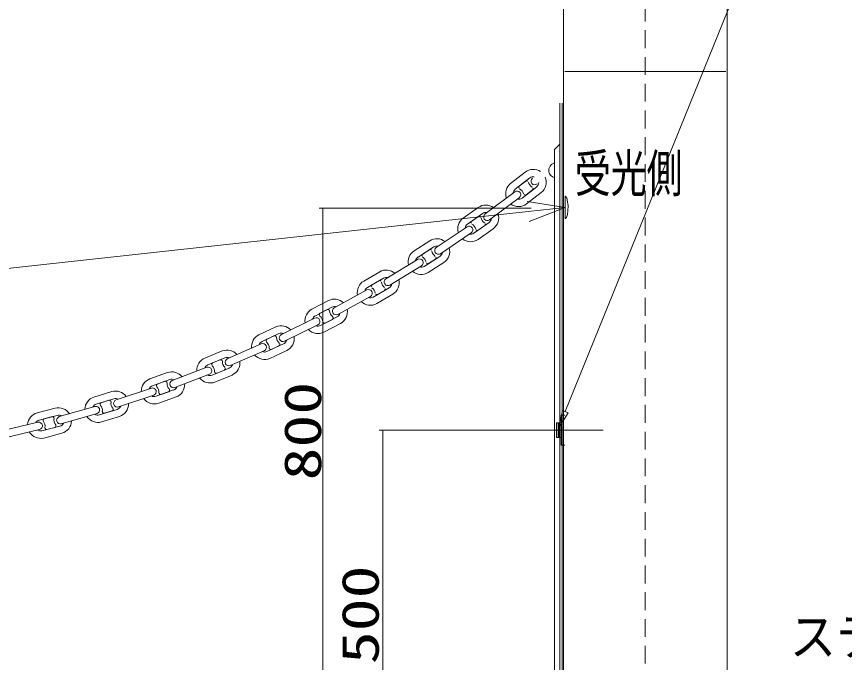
# Model space of a CAD drawing. Units: millimetres, scale not verified. Extents: x -4014 to 4014, y -2815 to 2814.
# Drawn here: x -1629 to -515, y 974 to 1843 of the extents above; entities that cross this region are included whole.
import ezdxf
from ezdxf.enums import TextEntityAlignment as Align

# ---------------------------------------------------------------- set-up
doc = ezdxf.new("R2010")
doc.units = ezdxf.units.MM
doc.header["$LTSCALE"] = 20
doc.linetypes.add('DASHED1', pattern=[1.8, 1.2, -0.6])
doc.linetypes.add('LONG_DOUBLE_CHAIN', pattern=[21.8, 18, -1, 0.6, -0.6, 0.6, -1])
for name, color, linetype, lineweight in [('0-2_LAYER259', 7, 'Continuous', 9), ('0-4_LAYER263', 7, 'Continuous', 9), ('0-5_ADD_LINE-1', 7, 'DASHED1', 9), ('0-7_LAYER265', 7, 'LONG_DOUBLE_CHAIN', 9), ('0-8_LAYER270', 7, 'Continuous', 9)]:
    doc.layers.add(name, color=color, linetype=linetype, lineweight=lineweight)
doc.styles.add('ＭＳ ゴシック', font='')
doc.styles.get('ＭＳ ゴシック').set_extended_font_data('MS Gothic')

msp = doc.modelspace()

# ---------------------------------------------------------------- linework, layer by layer
at = {"layer": '0-2_LAYER259'}
for p, q in [((-892.59, 846.39), (-892.59, 1816.38)), ((-897.57, 846.39), (-897.57, 1726.42)), ((-894.57, 846.39), (-894.57, 1726.42)), ((-897.57, 1671.39), (-904.59, 1664.39)), ((-904.59, 846.39), (-904.59, 1664.39)), ((-944.11, 1634), (-963.85, 1618.69)), ((-937.96, 1626.14), (-957.7, 1610.77)), ((-943.48, 1621.82), (-952.18, 1615.09)), ((-958.09, 1607.41), (-998.24, 1577.59)), ((-948.49, 1598.92), (-928.74, 1614.28)), ((-942.97, 1603.27), (-934.3, 1609.99)), ((-942.37, 1591.06), (-922.62, 1606.39)), ((-952.15, 1599.37), (-992.27, 1569.57)), ((-941.74, 1594.27), (-890.58, 1586.38)), ((-890.58, 1571.4), (-890.58, 1601.41)), ((-1007.36, 1586.38), (-1027.76, 1571.95)), ((-890.58, 1586.38), (-940.3, 1580.95)), ((-890.58, 1586.38), (-938.83, 1567.62)), ((-940.3, 1580.95), (-2032.63, 1461.37)), ((-1001.57, 1578.19), (-1022, 1563.78)), ((-1007.3, 1574.2), (-1016.27, 1567.8)), ((-1022.54, 1560.39), (-1063.98, 1532.43)), ((-1013.33, 1551.54), (-992.93, 1565.97)), ((-1007.63, 1555.56), (-998.63, 1561.92)), ((-1016.93, 1552.14), (-1058.4, 1524.15)), ((-1007.54, 1543.38), (-987.17, 1557.78)), ((-1072.71, 1541.61), (-1093.75, 1528.14)), ((-1067.31, 1533.24), (-1088.35, 1519.67)), ((-1073.19, 1529.43), (-1082.47, 1523.48)), ((-1089.04, 1516.37), (-1131.71, 1490.3)), ((-1080.25, 1507.07), (-1059.21, 1520.57)), ((-1074.33, 1510.85), (-1065.09, 1516.82)), ((-1083.85, 1507.82), (-1126.49, 1481.78)), ((-1074.81, 1498.64), (-1053.78, 1512.17)), ((-1139.99, 1499.87), (-1161.65, 1487.33)), ((-1134.98, 1491.2), (-1156.61, 1478.66)), ((-1141.04, 1487.72), (-1150.55, 1482.17)), ((-1157.45, 1475.35), (-1201.23, 1451.23)), ((-1149.08, 1465.72), (-1127.48, 1478.24)), ((-1143.02, 1469.2), (-1133.51, 1474.72)), ((-1209.12, 1461.16), (-1231.3, 1449.61)), ((-1152.62, 1466.62), (-1196.43, 1442.47)), ((-1144.07, 1457.02), (-1122.43, 1469.56)), ((-1204.5, 1452.28), (-1226.65, 1440.76)), ((-1210.71, 1449.1), (-1220.43, 1443.97)), ((-1221.3, 1441.3), (-1220.82, 1440.37)), ((-1219.71, 1427.46), (-1197.54, 1439.02)), ((-1207.5, 1447.3), (-1208.01, 1448.2)), ((-1202.88, 1438.48), (-1203.39, 1439.38)), ((-1227.64, 1437.49), (-1272.47, 1415.4)), ((-1223.23, 1428.52), (-1268.05, 1406.37)), ((-1216.68, 1432.45), (-1216.2, 1431.52)), ((-1215.09, 1418.58), (-1192.92, 1430.14)), ((-1213.53, 1430.68), (-1203.75, 1435.78)), ((-1279.91, 1425.63), (-1302.56, 1415.1)), ((-1275.68, 1416.57), (-1298.33, 1406.01)), ((-1292.96, 1406.31), (-1292.51, 1405.41)), ((-1282.01, 1413.63), (-1292, 1408.98)), ((-1278.92, 1411.71), (-1279.37, 1412.67)), ((-1352.19, 1393.32), (-1375.3, 1383.81)), ((-1299.47, 1402.83), (-1345.26, 1382.73)), ((-1295.45, 1393.65), (-1341.24, 1373.57)), ((-1292, 1392.45), (-1269.34, 1402.98)), ((-1288.76, 1397.28), (-1288.31, 1396.32)), ((-1287.77, 1383.36), (-1265.11, 1393.89)), ((-1285.67, 1395.36), (-1275.71, 1400.04)), ((-1274.72, 1402.68), (-1275.17, 1403.61)), ((-1348.38, 1384.08), (-1371.52, 1374.53)), ((-1372.78, 1371.41), (-1419.44, 1353.38)), ((-1366.12, 1374.59), (-1365.72, 1373.63)), ((-1354.86, 1381.41), (-1365.03, 1377.23)), ((-1351.86, 1379.36), (-1352.25, 1380.33)), ((-1348.05, 1370.12), (-1348.47, 1371.11)), ((-1425.89, 1364.3), (-1449.41, 1355.84)), ((-1369.21, 1362.08), (-1415.84, 1344.08)), ((-1365.78, 1360.67), (-1342.68, 1370.18)), ((-1362.33, 1365.38), (-1361.91, 1364.42)), ((-1362, 1351.43), (-1338.87, 1360.94)), ((-1359.33, 1363.34), (-1349.16, 1367.54)), ((-1422.5, 1354.88), (-1446.02, 1346.42)), ((-1429.1, 1352.51), (-1439.45, 1348.82)), ((-1426.19, 1350.35), (-1426.52, 1351.31)), ((-1500.81, 1338.62), (-1524.69, 1331.23)), ((-1447.46, 1343.33), (-1494.86, 1327.45)), ((-1440.95, 1332.29), (-1417.43, 1340.78)), ((-1440.65, 1346.27), (-1440.29, 1345.28)), ((-1434.35, 1334.69), (-1424, 1338.41)), ((-1422.8, 1340.96), (-1423.16, 1341.92)), ((-1497.85, 1329.1), (-1521.74, 1321.66)), ((-1504.54, 1327), (-1515.05, 1323.73)), ((-1444.28, 1333.88), (-1491.69, 1318)), ((-1437.56, 1322.92), (-1414.04, 1331.38)), ((-1437.26, 1336.85), (-1436.93, 1335.89)), ((-1576.81, 1316.35), (-1601, 1310.05)), ((-1523.3, 1318.63), (-1571.37, 1304.92)), ((-1516.36, 1321.24), (-1516.06, 1320.28)), ((-1501.72, 1324.69), (-1502.03, 1325.68)), ((-1498.79, 1315.18), (-1499.08, 1316.17)), ((-1574.29, 1306.66), (-1598.48, 1300.36)), ((-1581.07, 1304.92), (-1591.72, 1302.1)), ((-1520.56, 1309.03), (-1568.63, 1295.32)), ((-1517.29, 1307.35), (-1493.41, 1314.73)), ((-1514.33, 1297.81), (-1490.45, 1305.19)), ((-1513.41, 1311.7), (-1513.11, 1310.74)), ((-1510.61, 1309.42), (-1500.11, 1312.66)), ((-895.74, 1306.77), (-890.73, 1306.77)), ((-895.74, 1306.77), (-895.74, 1266.74)), ((-892.74, 1266.74), (-892.74, 1306.77)), ((-1600.18, 1297.42), (-1648.82, 1285.84)), ((-1593.14, 1299.7), (-1592.88, 1298.71)), ((-1578.36, 1302.49), (-1578.63, 1303.48)), ((-1575.84, 1292.86), (-1576.11, 1293.82)), ((-902.26, 1296.74), (-899.74, 1296.74)), ((-902.26, 1276.76), (-902.26, 1296.74)), ((-899.74, 1296.74), (-899.74, 1276.76)), ((-898.75, 1296.74), (-895.74, 1296.74)), ((-898.75, 1276.76), (-898.75, 1296.74)), ((-1597.86, 1287.7), (-1646.52, 1276.11)), ((-1594.7, 1285.84), (-1570.51, 1292.17)), ((-1592.18, 1276.17), (-1567.98, 1282.5)), ((-1590.62, 1290.04), (-1590.38, 1289.05)), ((-1587.93, 1287.64), (-1577.29, 1290.4)), ((-899.74, 1276.76), (-902.26, 1276.76)), ((-895.74, 1276.76), (-898.75, 1276.76)), ((-895.74, 1266.74), (-890.73, 1266.74))]:
    msp.add_line(p, q, dxfattribs=at)
for centre, radius, start, end in [((-902.08, 1636.07), 10.44, 103.88264, 189.31729), ((-933.34, 1619.69), 17.92, 56.80925, 126.95921), ((-933.36, 1620.22), 7.49, 81.15011, 127.93663), ((-902.3, 1636.67), 10.34, 192.81656, 257.22144), ((-952.46, 1604.69), 18.05, 129.08192, 198.5129), ((-942.25, 1620.15), 2.07, 40.63227, 126.26827), ((-930.04, 1622.81), 10.19, 193.20497, 242.6608), ((-931.16, 1621.76), 5.2, 131.22933, 217.03234), ((-931.41, 1622.05), 5.18, 221.28191, 307.313), ((-933.49, 1620.26), 7.62, 308.43934, 357.03729), ((-934.03, 1620.38), 18.06, 309.19335, 21.36345), ((-952.95, 1604.8), 7.65, 128.41961, 174.02444), ((-955.16, 1603.15), 5.18, 38.41513, 124.5065), ((-950.79, 1613.51), 2.11, 131.01356, 215.15141), ((-955.38, 1603.42), 5.19, 308.63163, 34.55113), ((-956.34, 1602.34), 10.1, 13.0721, 62.78796), ((-935.62, 1611.58), 2.06, 310.1919, 35.84599), ((-953.11, 1605.04), 7.67, 258.51475, 307.00207), ((-944.2, 1604.92), 2.06, 220.18632, 306.29554), ((-890.61, 1600.09), 1.31, 52.56464, 88.01548), ((-891.75, 1598.65), 3.15, 31.38906, 52.04554), ((-896.39, 1595.74), 8.62, 19.57298, 31.8711), ((-906.88, 1591.86), 19.81, 12.27236, 19.98175), ((-928.74, 1587.15), 42.17, 358.95086, 12.20368), ((-997.27, 1571.53), 17.96, 54.2572, 124.18889), ((-953.12, 1605.48), 17.99, 234.16951, 306.74833), ((-938.74, 1586.37), 52.16, 351.44408, 0.00913), ((-1017.06, 1557.44), 18.02, 126.4124, 195.87862), ((-1006.17, 1572.45), 2.06, 36.74359, 122.94786), ((-993.83, 1574.52), 10.18, 190.51992, 240.02219), ((-997.22, 1572.13), 7.47, 78.79676, 125.69891), ((-995, 1573.55), 5.18, 128.6432, 214.71754), ((-997.37, 1572.17), 7.62, 305.65305, 354.48393), ((-998.01, 1572.32), 18.14, 306.77181, 18.56002), ((-890.65, 1572.84), 1.45, 273.3738, 315.25433), ((-892.7, 1574.93), 4.38, 314.69263, 334.29801), ((-900.06, 1578.67), 12.63, 333.48876, 344.47075), ((-914.61, 1582.91), 27.78, 344.07407, 351.09829), ((-1017.51, 1557.58), 7.65, 125.85054, 171.3283), ((-1019.77, 1556.05), 5.16, 36.13129, 122.5468), ((-1015, 1566.16), 2.09, 127.89122, 212.66548), ((-1021.04, 1555.27), 10.13, 10.36129, 60.14066), ((-995.22, 1573.84), 5.18, 218.7508, 304.66852), ((-999.91, 1563.58), 2.09, 307.61792, 32.52442), ((-1017.76, 1557.96), 7.79, 256.76731, 304.62164), ((-1020.03, 1556.33), 5.21, 306.2236, 31.92647), ((-1008.75, 1557.32), 2.09, 217.13871, 302.70011), ((-1063.29, 1526.33), 17.96, 51.65666, 121.60702), ((-1017.65, 1558.28), 18.01, 231.61138, 304.13307), ((-1083.64, 1513.15), 18.07, 123.97791, 193.31818), ((-1072.14, 1527.62), 2.08, 35.10708, 120.38117), ((-1059.82, 1529.07), 10.06, 187.58707, 237.59043), ((-1063.16, 1526.36), 8.03, 77.59383, 121.10171), ((-1060.96, 1528.25), 5.16, 125.77936, 211.86542), ((-1063.88, 1527.12), 18.04, 304.01674, 16.15045), ((-1084.24, 1513.32), 7.57, 122.78605, 168.94764), ((-1086.5, 1511.85), 5.19, 33.52389, 119.41906), ((-1081.24, 1521.77), 2.11, 125.1994, 210.05891), ((-1087.63, 1511.22), 9.98, 7.73307, 57.98081), ((-1061.12, 1528.58), 5.21, 215.98523, 301.62537), ((-1066.26, 1518.5), 2.06, 304.8154, 30.49353), ((-1063.32, 1526.94), 7.58, 302.88515, 352.12929), ((-1084.3, 1513.59), 7.68, 253.40986, 301.86643), ((-1086.72, 1512.16), 5.21, 303.54097, 29.27892), ((-1075.38, 1512.72), 2.15, 215.85835, 298.99387), ((-1131.26, 1484.14), 17.98, 49.21641, 119.08768), ((-1084.21, 1514.03), 18.02, 228.92272, 301.38836), ((-1152.28, 1471.95), 18.01, 121.31863, 190.9144), ((-1149.44, 1480.42), 2.08, 122.2188, 207.56612), ((-1140.07, 1485.84), 2.1, 32.35131, 117.24824), ((-1127.63, 1486.81), 10.14, 185.22467, 234.98841), ((-1131.22, 1484.79), 7.43, 73.27723, 120.32902), ((-1128.87, 1485.97), 5.17, 123.24718, 209.53291), ((-1129.04, 1486.3), 5.2, 213.69117, 299.41494), ((-1131.41, 1484.86), 7.71, 300.80577, 348.99428), ((-1131.82, 1484.96), 18.03, 301.40769, 13.62279), ((-1152.71, 1472.06), 7.67, 120.54056, 166.03914), ((-1155.11, 1470.72), 5.2, 31.13077, 116.77154), ((-1155.26, 1471.06), 5.17, 300.6843, 27.05668), ((-1156.41, 1470.09), 10.12, 5.22582, 55.05694), ((-1134.61, 1476.48), 2.06, 301.72584, 28.16832), ((-1201.11, 1445.04), 18, 46.63575, 116.37955), ((-1152.88, 1472.37), 7.67, 251.00676, 299.68742), ((-1144.01, 1471.05), 2.1, 213.10776, 298.21241), ((-1222.73, 1433.87), 17.9, 118.52635, 188.44683), ((-1209.85, 1447.15), 2.12, 29.68316, 113.97257), ((-1201, 1445.68), 7.47, 70.91847, 117.84839), ((-1198.62, 1446.8), 5.15, 120.56223, 207.17983), ((-1201.58, 1445.93), 18, 298.72478, 11.03924), ((-1152.75, 1472.75), 17.96, 226.24612, 298.91028), ((-1223.06, 1434.01), 7.64, 118.03221, 163.71221), ((-1225.53, 1432.76), 5.18, 28.31467, 114.07094), ((-1219.44, 1442.18), 2.06, 119.39541, 205.59564), ((-1226.8, 1432.23), 10.06, 2.30704, 52.49898), ((-1197.35, 1447.56), 10.13, 182.58542, 232.40783), ((-1204.77, 1437.59), 2.07, 299.02328, 25.16783), ((-1198.75, 1447.14), 5.2, 211.11822, 296.57721), ((-1200.92, 1445.61), 7.4, 297.06506, 347.46532), ((-1272.63, 1409.17), 18, 44.05776, 113.83005), ((-1223.22, 1434.26), 7.64, 248.41824, 297.21289), ((-1225.71, 1433.08), 5.2, 298.57075, 24.29351), ((-1214.41, 1432.58), 2.09, 210.25507, 295.13732), ((-1272.51, 1409.61), 7.64, 68.56267, 114.42079), ((-1269.99, 1410.8), 5.22, 118.44451, 204.21099), ((-1223.09, 1434.75), 18.04, 223.96405, 296.29721), ((-1294.64, 1398.92), 18, 116.07925, 185.71078), ((-1294.97, 1399.01), 7.78, 115.64118, 160.56211), ((-1291.04, 1407.14), 2.08, 117.63941, 203.64261), ((-1298.85, 1397.5), 10.04, 359.9387, 50.01085), ((-1281.2, 1411.7), 2.09, 27.35929, 112.99576), ((-1268.69, 1411.56), 10.19, 180.45617, 229.67879), ((-1270.18, 1411.12), 5.19, 208.31989, 294.12092), ((-1272.46, 1409.77), 7.46, 294.79143, 344.55858), ((-1273.17, 1410.11), 18.1, 296.37168, 8.25407), ((-1345.68, 1376.52), 18.01, 41.48441, 111.22432), ((-1297.58, 1397.97), 5.2, 25.75832, 111.38586), ((-1297.73, 1398.32), 5.2, 295.88492, 21.63141), ((-1286.46, 1397.29), 2.09, 207.35766, 292.4615), ((-1276.64, 1401.88), 2.08, 296.81225, 22.61411), ((-1368.22, 1367.34), 17.92, 113.29562, 183.2438), ((-1345.54, 1377.01), 7.62, 66.01967, 111.99107), ((-1343, 1378.05), 5.2, 115.76784, 201.53153), ((-1295.02, 1399.88), 18.05, 221.29151, 293.66898), ((-1295.17, 1399.25), 7.51, 245.08905, 294.91097), ((-1368.67, 1367.63), 7.47, 112.32095, 158.95378), ((-1371.11, 1366.46), 5.22, 23.40542, 108.63483), ((-1364.16, 1375.34), 2.09, 114.88821, 200.73628), ((-1372.68, 1365.98), 10.33, 357.81661, 46.76296), ((-1354.16, 1379.42), 2.12, 25.20057, 109.49563), ((-1341.73, 1378.71), 10.11, 177.52474, 227.31881), ((-1343.15, 1378.38), 5.18, 205.5318, 291.6117), ((-1345.72, 1377.29), 7.72, 293.14632, 341.3712), ((-1346.13, 1377.46), 18.04, 293.70636, 5.90514), ((-1420.14, 1347.21), 18.03, 38.94455, 108.57185), ((-1368.66, 1367.75), 7.62, 243.06633, 292.0604), ((-1371.26, 1366.86), 5.22, 293.31744, 18.79106), ((-1360.05, 1365.27), 2.05, 204.04049, 290.55782), ((-1350, 1369.42), 2.06, 294.04378, 20.16651), ((-1442.93, 1338.99), 18.05, 111.05641, 180.33082), ((-1438.61, 1346.86), 2.13, 113.27799, 196.40917), ((-1428.46, 1350.53), 2.08, 22.15268, 107.71238), ((-1416.1, 1349.24), 10.1, 174.91013, 224.81846), ((-1417.43, 1348.64), 5.16, 112.93686, 199.05273), ((-1419.97, 1347.42), 7.89, 64.47888, 108.74137), ((-1420.57, 1348.23), 18.07, 291.1715, 3.1805), ((-1368.48, 1368.31), 18.07, 218.85104, 291.03886), ((-1495.82, 1321.32), 18.01, 36.39989, 106.09307), ((-1443.46, 1339.34), 7.53, 109.90013, 156.28624), ((-1445.98, 1338.33), 5.21, 20.70807, 106.38532), ((-1446.03, 1338.69), 5.14, 289.98635, 16.73231), ((-1447.48, 1337.93), 10.23, 355.1598, 44.39088), ((-1424.8, 1340.35), 2.09, 292.35979, 17.32738), ((-1417.52, 1349.01), 5.2, 203.22018, 288.82116), ((-1420.18, 1348.05), 7.78, 290.68288, 338.38552), ((-1519, 1314.14), 18.02, 108.39661, 177.95576), ((-1504.01, 1324.98), 2.1, 19.44829, 104.62723), ((-1493, 1322.59), 5.21, 110.87792, 196.29218), ((-1495.7, 1321.82), 7.59, 60.48201, 106.52931), ((-1443.3, 1339.97), 18, 216.03254, 288.59255), ((-1443.46, 1339.75), 7.87, 241.28689, 288.56223), ((-1435, 1336.65), 2.06, 201.90727, 288.1606), ((-1572.65, 1298.79), 18.06, 33.84067, 103.33653), ((-1519.39, 1314.36), 7.67, 107.76687, 153.17545), ((-1522.05, 1313.6), 5.19, 18.27681, 103.94022), ((-1522.23, 1314.01), 5.26, 288.57358, 13.36587), ((-1514.35, 1321.78), 2.08, 109.58933, 194.63807), ((-1523.62, 1313.23), 10.27, 352.79707, 41.87785), ((-1491.59, 1323.17), 10.22, 172.54095, 221.86877), ((-1500.82, 1314.65), 2.1, 289.8498, 14.39918), ((-1493.17, 1322.93), 5.16, 200.40345, 286.69209), ((-1495.85, 1322.09), 7.77, 288.3353, 336.36333), ((-1496.15, 1322.28), 18, 288.4287, 0.67757), ((-1596.17, 1292.77), 17.93, 105.62768, 175.44833), ((-1580.62, 1302.91), 2.06, 15.84211, 102.80331), ((-1569.77, 1299.98), 5.19, 107.93908, 193.83692), ((-1572.4, 1299.19), 7.71, 58.94358, 104.23171), ((-1519.31, 1315.05), 17.95, 213.33284, 286.10207), ((-1519.51, 1314.49), 7.48, 237.30232, 287.28553), ((-1511.13, 1311.44), 2.1, 199.08793, 284.42359), ((-1596.41, 1292.9), 7.75, 105.50842, 150.46933), ((-1599.19, 1292.29), 5.22, 15.61387, 100.90836), ((-1599.21, 1292.67), 5.15, 285.19336, 11.43744), ((-1591.14, 1300.15), 2.05, 106.43019, 192.87442), ((-1600.61, 1292.05), 10.14, 349.8661, 39.52192), ((-1568.33, 1300.49), 10.19, 170.0261, 219.29777), ((-1577.88, 1292.4), 2.09, 286.54574, 12.3121), ((-1569.86, 1300.37), 5.21, 198.25755, 283.66481), ((-1572.43, 1299.46), 7.53, 284.77179, 334.16459), ((-1572.85, 1299.79), 17.96, 285.74417, 358.21716), ((-1596.33, 1293.73), 18.03, 211.00192, 283.3173), ((-1596.54, 1293.31), 7.68, 235.23622, 283.86948), ((-1588.37, 1289.69), 2.11, 197.85358, 282.08555)]:
    msp.add_arc(centre, radius, start, end, dxfattribs=at)
at = {"layer": '0-4_LAYER263'}
for p, q in [((-892.58, 846.41), (-892.58, 2107.85)), ((-672.58, 2107.85), (-672.58, 846.41)), ((-890.73, 1769.41), (-674.43, 1769.41))]:
    msp.add_line(p, q, dxfattribs=at)
at = {"layer": '0-5_ADD_LINE-1'}
msp.add_line((-782.58, 2256.66), (-782.58, 349.07), dxfattribs=at)
at = {"layer": '0-5_ADD_LINE-1', "color": 3}
msp.add_line((-922.86, 1286.75), (-871.27, 1286.75), dxfattribs=at)
at = {"layer": '0-7_LAYER265'}
msp.add_line((-674.33, 1769.41), (-890.83, 1769.41), dxfattribs=at)
at = {"layer": '0-8_LAYER270'}
for p, q in [((-890.27, 1311.65), (-656.18, 1888.76)), ((-1221.53, 1585.59), (-936, 1585.59)), ((-1216.53, 786.41), (-1216.53, 1585.59)), ((-1140.65, 1286.75), (-839.27, 1286.75)), ((-1135.65, 1286.75), (-1135.65, 786.41))]:
    msp.add_line(p, q, dxfattribs=at)
msp.add_lwpolyline([(-886.58, 1310.15), (-899.3, 1289.39), (-893.99, 1313.12)], close=True, dxfattribs=at)

# ---------------------------------------------------------------- texts
at = {"layer": '0-2_LAYER259', "style": 'ＭＳ ゴシック', "width": 0.7}
msp.add_text('受光側', height=50.59, dxfattribs=at).set_placement((-877.37, 1591.8), align=Align.BOTTOM_LEFT)
at = {"layer": '0-8_LAYER270', "style": 'ＭＳ ゴシック', "width": 1.3}
for s, p in [('800', (-1203.89, 1219.17)), ('500', (-1126.33, 972.01))]:
    msp.add_text(s, height=50, rotation=90, dxfattribs=at).set_placement(p, align=Align.BOTTOM_LEFT)
at = {"layer": '0-8_LAYER270', "style": 'ＭＳ ゴシック', "width": 0.9}
msp.add_text('ステンレスカバー', height=50.61, dxfattribs=at).set_placement((-587.99, 968.72), align=Align.BOTTOM_LEFT)

doc.saveas('drawing.dxf')
